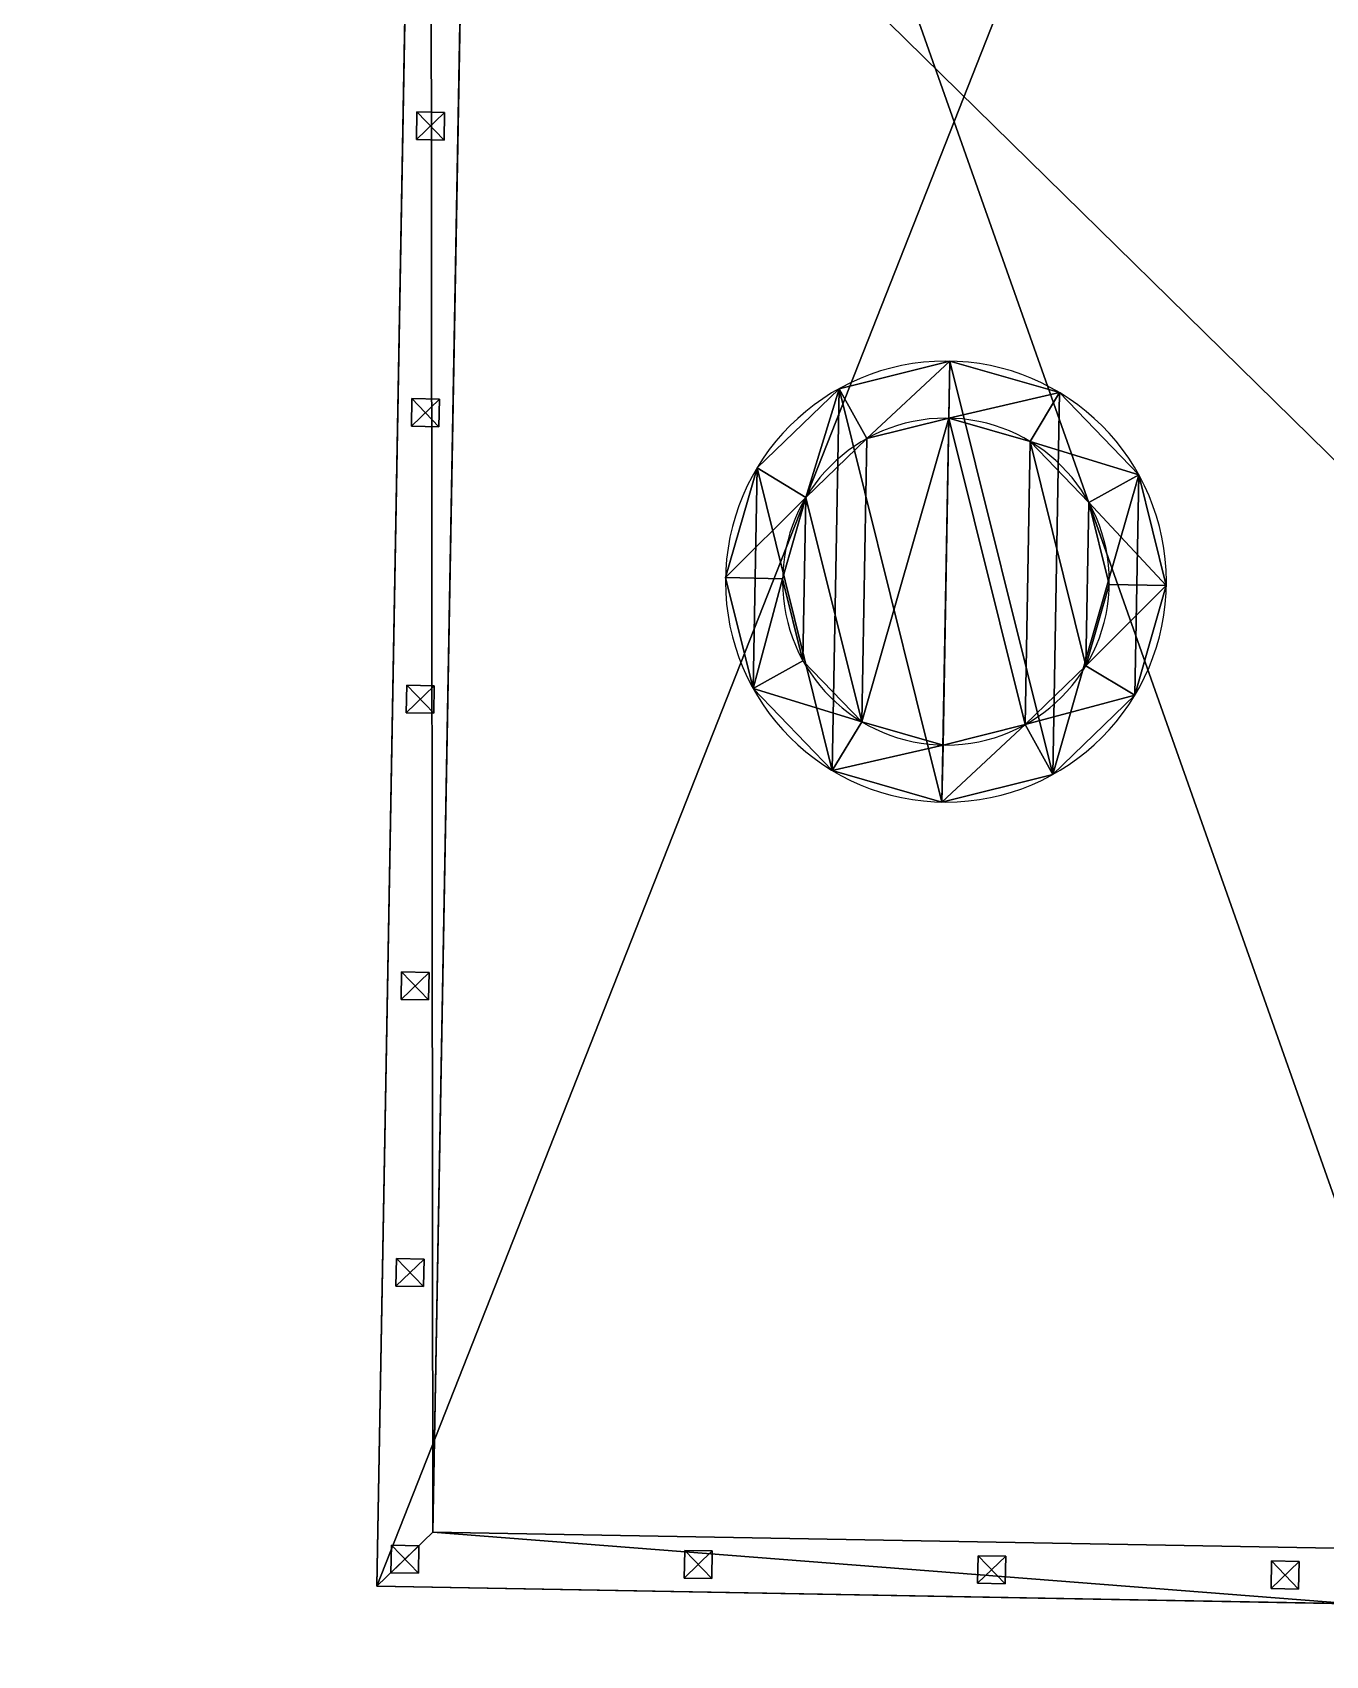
# Model space of a CAD drawing. Extents: x -372 to 678, y -263 to 741.
# Drawn here: x -80.116 to -77.769, y 80.26 to 83.204 of the extents above; entities that cross this region are included whole.
import ezdxf

# ---------------------------------------------------------------- set-up
doc = ezdxf.new("R2010")
doc.units = 0
doc.header["$LTSCALE"] = 0.0254
doc.layers.get('0').update_dxf_attribs({"linetype": 'CONTINUOUS'})
doc.layers.add('LOCATION_SNAPSHOT', color=144, linetype='CONTINUOUS')
doc.layers.add('LOCATION_TERRAIN', color=36, linetype='CONTINUOUS')

# ---------------------------------------------------------------- blocks, each defined once
blk = doc.blocks.new('GROUP_34')
at = {"color": 0}
for p, q in [((0.0884, 3.45, 2.85), (0.0884, 1.45, 2.85)), ((0.0884, 3.45, 3), (0.0884, 1.45, 3)), ((0.0884, 3.45, 2.85), (0.0884, 1.45, 2.85)), ((0.0884, 3.45, 3), (0.0884, 1.45, 3)), ((0.0884, 1.45, 2.85), (5.4384, 1.45, 2.85)), ((5.4384, 1.45, 3), (0.0884, 1.45, 3)), ((0.0884, 1.45, 3), (0.0884, 1.45, 2.85)), ((0.0884, 1.45, 2.85), (5.4384, 1.45, 2.85)), ((5.4384, 1.45, 3), (0.0884, 1.45, 3)), ((0.0884, 1.45, 3), (0.0884, 1.45, 2.85))]:
    blk.add_line(p, q, dxfattribs=at)
mesh = blk.add_polyface(dxfattribs=at)
corners = [(5.4384, 3.45, 2.85), (0.0884, 1.45, 2.85), (0.0884, 3.45, 2.85), (5.4384, 1.45, 2.85)]
mesh.append_faces([[corners[k] for k in face] for face in [(0, 1, 2), (1, 0, 3)]], dxfattribs={"vtx0": -1, "color": 0})
mesh = blk.add_polyface(dxfattribs=at)
corners = [(5.4384, 1.45, 3), (0.0884, 3.45, 3), (0.0884, 1.45, 3), (5.4384, 3.45, 3)]
mesh.append_faces([[corners[k] for k in face] for face in [(0, 1, 2), (1, 0, 3)]], dxfattribs={"vtx0": -1, "color": 0})
mesh = blk.add_polyface(dxfattribs=at)
corners = [(0.0884, 3.45, 3), (0.0884, 1.45, 2.85), (0.0884, 1.45, 3), (0.0884, 3.45, 2.85)]
mesh.append_faces([[corners[k] for k in face] for face in [(0, 1, 2), (1, 0, 3)]], dxfattribs={"vtx0": -1, "color": 0})
mesh = blk.add_polyface(dxfattribs=at)
corners = [(5.4384, 1.45, 3), (0.0884, 1.45, 2.85), (5.4384, 1.45, 2.85), (0.0884, 1.45, 3)]
mesh.append_faces([[corners[k] for k in face] for face in [(0, 1, 2), (1, 0, 3)]], dxfattribs={"vtx0": -1, "color": 0})
blk = doc.blocks.new('GROUP_30')
at = {"color": 0}
for p, q in [((0, 0, 2.4), (0, 1.77, 2.4)), ((0, 0.1, 2.45), (0, 1.77, 2.45)), ((0, 0, 2.4), (0, 1.77, 2.4)), ((0, 0.1, 2.45), (0, 1.77, 2.45)), ((0.1, 0.1, 2.45), (0.1, 1.77, 2.45)), ((0.1, 0.1, 2.4), (0.1, 1.77, 2.4)), ((0.1, 0.1, 2.4), (0.1, 1.77, 2.4)), ((0.1, 0.1, 2.45), (0.1, 1.77, 2.45)), ((0, 0, 2.45), (0, 0.1, 2.45)), ((0, 0, 2.45), (0, 0.1, 2.45)), ((0.1, 0.1, 2.4), (0.1, 0.1, 2.45)), ((5.2714, 0.1, 2.4), (0.1, 0.1, 2.4)), ((5.2714, 0.1, 2.45), (0.1, 0.1, 2.45)), ((5.2714, 0.1, 2.4), (0.1, 0.1, 2.4)), ((0.1, 0.1, 2.4), (0.1, 0.1, 2.45)), ((5.2714, 0.1, 2.45), (0.1, 0.1, 2.45)), ((0, 0, 2.45), (0, 0, 2.4)), ((0, 0, 2.45), (0, 0, 2.4)), ((0, 0, 2.4), (5.3714, 0, 2.4)), ((5.3714, 0, 2.45), (0, 0, 2.45)), ((0, 0, 2.4), (5.3714, 0, 2.4)), ((5.3714, 0, 2.45), (0, 0, 2.45))]:
    blk.add_line(p, q, dxfattribs=at)
mesh = blk.add_polyface(dxfattribs=at)
corners = [(0, 0.1, 2.45), (0, 0, 2.4), (0, 0, 2.45), (0, 1.77, 2.4), (0, 1.77, 2.45), (0, 4.76, 5.05), (0, 4.76, 5), (0, 4.99, 5.05), (0, 4.99, 5)]
mesh.append_faces([[corners[k] for k in face] for face in [(0, 1, 2), (6, 7, 8)]], dxfattribs={"vtx0": -1, "color": 0})
mesh.append_faces([[corners[k] for k in face] for face in [(1, 0, 3), (3, 5, 6)]], dxfattribs={"vtx0": -1, "vtx1": -1, "color": 0})
mesh.append_faces([[corners[k] for k in face] for face in [(3, 0, 4), (3, 4, 5), (6, 5, 7)]], dxfattribs={"vtx0": -1, "vtx2": -1, "color": 0})
mesh = blk.add_polyface(dxfattribs=at)
corners = [(0.1, 1.77, 2.4), (0.1, 0.1, 2.45), (0.1, 0.1, 2.4), (0.1, 1.77, 2.45), (0.1, 4.76, 5), (0.1, 4.76, 5.05), (0.1, 4.99, 5), (0.1, 4.99, 5.05)]
mesh.append_faces([[corners[k] for k in face] for face in [(0, 1, 2), (5, 6, 7)]], dxfattribs={"vtx0": -1, "color": 0})
mesh.append_faces([[corners[k] for k in face] for face in [(1, 0, 3), (3, 4, 5)]], dxfattribs={"vtx0": -1, "vtx1": -1, "color": 0})
mesh.append_faces([[corners[k] for k in face] for face in [(3, 0, 4), (5, 4, 6)]], dxfattribs={"vtx0": -1, "vtx2": -1, "color": 0})
mesh = blk.add_polyface(dxfattribs=at)
corners = [(0, 0, 2.4), (0.1, 0.1, 2.4), (5.3714, 0, 2.4), (0, 1.77, 2.4), (0.1, 1.77, 2.4), (5.2714, 0.1, 2.4), (5.2714, 2.23, 2.4), (5.3714, 2.23, 2.4)]
mesh.append_faces([[corners[k] for k in face] for face in [(1, 3, 4), (2, 6, 7)]], dxfattribs={"vtx0": -1, "color": 0})
mesh.append_faces([[corners[k] for k in face] for face in [(0, 1, 2)]], dxfattribs={"vtx0": -1, "vtx1": -1, "color": 0})
mesh.append_faces([[corners[k] for k in face] for face in [(1, 0, 3), (2, 1, 5), (2, 5, 6)]], dxfattribs={"vtx0": -1, "vtx2": -1, "color": 0})
mesh = blk.add_polyface(dxfattribs=at)
corners = [(0, 0, 2.45), (0, 1.77, 2.45), (0, 0.1, 2.45), (0.1, 0.1, 2.45), (5.3714, 0, 2.45), (5.2714, 0.1, 2.45), (5.2714, 2.23, 2.45), (5.3714, 2.23, 2.45), (0.1, 1.77, 2.45)]
mesh.append_faces([[corners[k] for k in face] for face in [(0, 1, 2), (6, 4, 7)]], dxfattribs={"vtx0": -1, "color": 0})
mesh.append_faces([[corners[k] for k in face] for face in [(3, 4, 5), (5, 4, 6)]], dxfattribs={"vtx0": -1, "vtx1": -1, "color": 0})
mesh.append_faces([[corners[k] for k in face] for face in [(1, 0, 3)]], dxfattribs={"vtx0": -1, "vtx1": -1, "vtx2": -1, "color": 0})
mesh.append_faces([[corners[k] for k in face] for face in [(3, 0, 4)]], dxfattribs={"vtx0": -1, "vtx2": -1, "color": 0})
mesh.append_faces([[corners[k] for k in face] for face in [(8, 1, 3)]], dxfattribs={"vtx1": -1, "color": 0})
mesh = blk.add_polyface(dxfattribs=at)
corners = [(0.1, 0.1, 2.45), (5.2714, 0.1, 2.4), (0.1, 0.1, 2.4), (5.2714, 0.1, 2.45)]
mesh.append_faces([[corners[k] for k in face] for face in [(0, 1, 2), (1, 0, 3)]], dxfattribs={"vtx0": -1, "color": 0})
mesh = blk.add_polyface(dxfattribs=at)
corners = [(5.3714, 0, 2.45), (0, 0, 2.4), (5.3714, 0, 2.4), (0, 0, 2.45)]
mesh.append_faces([[corners[k] for k in face] for face in [(0, 1, 2), (1, 0, 3)]], dxfattribs={"vtx0": -1, "color": 0})
blk = doc.blocks.new('GROUP_25')
at = {"color": 0}
for p, q in [((0, 0.05), (0, 0)), ((0, 0.05, 1.05), (0, 0, 1.05)), ((0, 0.05), (0, 0.05, 1.05)), ((0.05, 0.05, 1.05), (0, 0.05, 1.05)), ((0, 0.05, 1.05), (0, 0, 1.05)), ((0.05, 0.05), (0, 0.05)), ((0, 0.05), (0, 0.05, 1.05)), ((0.05, 0.05, 1.05), (0, 0.05, 1.05)), ((0.05, 0.05), (0, 0.05)), ((0, 0.05), (0, 0)), ((0.05, 0, 1.05), (0.05, 0.05, 1.05)), ((0.05, 0), (0.05, 0.05)), ((0.05, 0.05), (0.05, 0.05, 1.05)), ((0.05, 0, 1.05), (0.05, 0.05, 1.05)), ((0.05, 0.05), (0.05, 0.05, 1.05)), ((0.05, 0), (0.05, 0.05)), ((0, 0), (0, 0, 1.05)), ((0, 0, 1.05), (0.05, 0, 1.05)), ((0, 0), (0.05, 0)), ((0, 0, 1.05), (0.05, 0, 1.05)), ((0, 0), (0, 0, 1.05)), ((0, 0), (0.05, 0)), ((0.05, 0), (0.05, 0, 1.05)), ((0.05, 0), (0.05, 0, 1.05))]:
    blk.add_line(p, q, dxfattribs=at)
mesh = blk.add_polyface(dxfattribs=at)
corners = [(0, 0.05, 1.05), (0, 0), (0, 0, 1.05), (0, 0.05)]
mesh.append_faces([[corners[k] for k in face] for face in [(0, 1, 2), (1, 0, 3)]], dxfattribs={"vtx0": -1, "color": 0})
mesh = blk.add_polyface(dxfattribs=at)
corners = [(0.05, 0, 1.05), (0, 0.05, 1.05), (0, 0, 1.05), (0.05, 0.05, 1.05)]
mesh.append_faces([[corners[k] for k in face] for face in [(0, 1, 2), (1, 0, 3)]], dxfattribs={"vtx0": -1, "color": 0})
mesh = blk.add_polyface(dxfattribs=at)
corners = [(0, 0.05, 1.05), (0.05, 0.05), (0, 0.05), (0.05, 0.05, 1.05)]
mesh.append_faces([[corners[k] for k in face] for face in [(0, 1, 2), (1, 0, 3)]], dxfattribs={"vtx0": -1, "color": 0})
mesh = blk.add_polyface(dxfattribs=at)
corners = [(0.05, 0.05), (0, 0), (0, 0.05), (0.05, 0)]
mesh.append_faces([[corners[k] for k in face] for face in [(0, 1, 2), (1, 0, 3)]], dxfattribs={"vtx0": -1, "color": 0})
mesh = blk.add_polyface(dxfattribs=at)
corners = [(0.05, 0.05), (0.05, 0, 1.05), (0.05, 0), (0.05, 0.05, 1.05)]
mesh.append_faces([[corners[k] for k in face] for face in [(0, 1, 2), (1, 0, 3)]], dxfattribs={"vtx0": -1, "color": 0})
mesh = blk.add_polyface(dxfattribs=at)
corners = [(0.05, 0, 1.05), (0, 0), (0.05, 0), (0, 0, 1.05)]
mesh.append_faces([[corners[k] for k in face] for face in [(0, 1, 2), (1, 0, 3)]], dxfattribs={"vtx0": -1, "color": 0})
blk = doc.blocks.new('GROUP_21')
at = {"color": 0}
for p, q in [((0.4, 0.8, 4.65), (0.4, 0.8, 4.55)), ((0.4, 0.8, 4.65), (0.4, 0.8, 4.55)), ((0.4, 0.8, 4.55), (0.4, 0.6965, 3.55)), ((0.4, 0.8, 4.55), (0.4, 0.6965, 3.55)), ((0.2, 0.7464, 4.65), (0.2, 0.7464, 4.55)), ((0.2, 0.7464, 4.65), (0.2, 0.7464, 4.55)), ((0.2, 0.7464, 4.55), (0.2518, 0.6568, 3.55)), ((0.2, 0.7464, 4.55), (0.2518, 0.6568, 3.55)), ((0.6, 0.7464, 4.55), (0.5482, 0.6568, 3.55)), ((0.6, 0.7464, 4.55), (0.5482, 0.6568, 3.55)), ((0.6, 0.7464, 4.65), (0.6, 0.7464, 4.55)), ((0.6, 0.7464, 4.65), (0.6, 0.7464, 4.55)), ((0.4, 0.6965, 3.55), (0.4, 0.6965, 1.47)), ((0.4, 0.6965, 3.55), (0.4, 0.6965, 1.47)), ((0.2518, 0.6568, 3.55), (0.2518, 0.6568, 1.47)), ((0.2518, 0.6568, 3.55), (0.2518, 0.6568, 1.47)), ((0.5482, 0.6568, 3.55), (0.5482, 0.6568, 1.47)), ((0.5482, 0.6568, 3.55), (0.5482, 0.6568, 1.47)), ((0.0536, 0.6, 4.65), (0.0536, 0.6, 4.55)), ((0.0536, 0.6, 4.65), (0.0536, 0.6, 4.55)), ((0.0536, 0.6, 4.55), (0.1432, 0.5482, 3.55)), ((0.0536, 0.6, 4.55), (0.1432, 0.5482, 3.55)), ((0.7464, 0.6, 4.55), (0.6568, 0.5482, 3.55)), ((0.7464, 0.6, 4.55), (0.6568, 0.5482, 3.55)), ((0.7464, 0.6, 4.65), (0.7464, 0.6, 4.55)), ((0.7464, 0.6, 4.65), (0.7464, 0.6, 4.55)), ((0.1432, 0.5482, 3.55), (0.1432, 0.5482, 1.47)), ((0.1432, 0.5482, 3.55), (0.1432, 0.5482, 1.47)), ((0.6568, 0.5482, 3.55), (0.6568, 0.5482, 1.47)), ((0.6568, 0.5482, 3.55), (0.6568, 0.5482, 1.47)), ((0, 0.4, 4.65), (0, 0.4, 4.55)), ((0, 0.4, 4.65), (0, 0.4, 4.55)), ((0, 0.4, 4.55), (0.1035, 0.4, 3.55)), ((0, 0.4, 4.55), (0.1035, 0.4, 3.55)), ((0.1035, 0.4, 3.55), (0.1035, 0.4, 1.47)), ((0.1035, 0.4, 3.55), (0.1035, 0.4, 1.47)), ((0.8, 0.4, 4.55), (0.6965, 0.4, 3.55)), ((0.8, 0.4, 4.55), (0.6965, 0.4, 3.55)), ((0.6965, 0.4, 3.55), (0.6965, 0.4, 1.47)), ((0.6965, 0.4, 3.55), (0.6965, 0.4, 1.47)), ((0.8, 0.4, 4.65), (0.8, 0.4, 4.55)), ((0.8, 0.4, 4.65), (0.8, 0.4, 4.55)), ((0.0536, 0.2, 4.55), (0.1432, 0.2518, 3.55)), ((0.0536, 0.2, 4.55), (0.1432, 0.2518, 3.55)), ((0.1432, 0.2518, 3.55), (0.1432, 0.2518, 1.47)), ((0.1432, 0.2518, 3.55), (0.1432, 0.2518, 1.47)), ((0.7464, 0.2, 4.55), (0.6568, 0.2518, 3.55)), ((0.7464, 0.2, 4.55), (0.6568, 0.2518, 3.55)), ((0.6568, 0.2518, 3.55), (0.6568, 0.2518, 1.47)), ((0.6568, 0.2518, 3.55), (0.6568, 0.2518, 1.47)), ((0.0536, 0.2, 4.65), (0.0536, 0.2, 4.55)), ((0.0536, 0.2, 4.65), (0.0536, 0.2, 4.55)), ((0.7464, 0.2, 4.65), (0.7464, 0.2, 4.55)), ((0.7464, 0.2, 4.65), (0.7464, 0.2, 4.55)), ((0.2, 0.0536, 4.55), (0.2518, 0.1432, 3.55)), ((0.2, 0.0536, 4.55), (0.2518, 0.1432, 3.55)), ((0.2518, 0.1432, 3.55), (0.2518, 0.1432, 1.47)), ((0.2518, 0.1432, 3.55), (0.2518, 0.1432, 1.47)), ((0.5482, 0.1432, 3.55), (0.6, 0.0536, 4.55)), ((0.5482, 0.1432, 3.55), (0.6, 0.0536, 4.55)), ((0.5482, 0.1432, 3.55), (0.5482, 0.1432, 1.47)), ((0.5482, 0.1432, 3.55), (0.5482, 0.1432, 1.47)), ((0.4, 0, 4.55), (0.4, 0.1035, 3.55)), ((0.4, 0.1035, 3.55), (0.4, 0.1035, 1.47)), ((0.4, 0, 4.55), (0.4, 0.1035, 3.55)), ((0.4, 0.1035, 3.55), (0.4, 0.1035, 1.47)), ((0.2, 0.0536, 4.65), (0.2, 0.0536, 4.55)), ((0.2, 0.0536, 4.65), (0.2, 0.0536, 4.55)), ((0.6, 0.0536, 4.65), (0.6, 0.0536, 4.55)), ((0.6, 0.0536, 4.65), (0.6, 0.0536, 4.55)), ((0.4, 0, 4.65), (0.4, 0, 4.55)), ((0.4, 0, 4.65), (0.4, 0, 4.55))]:
    blk.add_line(p, q, dxfattribs=at)
for centre, radius in [((0.4, 0.4, 4.65), 0.4), ((0.4, 0.4, 4.55), 0.4), ((0.4, 0.4, 4.65), 0.4), ((0.4, 0.4, 4.55), 0.4), ((0.4, 0.4, 4.65), 0.4), ((0.4, 0.4, 4.55), 0.4), ((0.4, 0.4, 4.65), 0.4), ((0.4, 0.4, 4.55), 0.4), ((0.4, 0.4, 4.65), 0.4), ((0.4, 0.4, 4.55), 0.4), ((0.4, 0.4, 4.65), 0.4), ((0.4, 0.4, 4.55), 0.4), ((0.4, 0.4, 4.65), 0.4), ((0.4, 0.4, 4.55), 0.4), ((0.4, 0.4, 4.65), 0.4), ((0.4, 0.4, 4.55), 0.4), ((0.4, 0.4, 4.65), 0.4), ((0.4, 0.4, 4.55), 0.4), ((0.4, 0.4, 4.65), 0.4), ((0.4, 0.4, 4.55), 0.4), ((0.4, 0.4, 4.65), 0.4), ((0.4, 0.4, 4.55), 0.4), ((0.4, 0.4, 4.55), 0.4), ((0.4, 0.4, 4.55), 0.4), ((0.4, 0.4, 4.55), 0.4), ((0.4, 0.4, 4.55), 0.4), ((0.4, 0.4, 4.55), 0.4), ((0.4, 0.4, 4.55), 0.4), ((0.4, 0.4, 4.55), 0.4), ((0.4, 0.4, 4.55), 0.4), ((0.4, 0.4, 4.55), 0.4), ((0.4, 0.4, 4.55), 0.4), ((0.4, 0.4, 4.55), 0.4), ((0.4, 0.4, 4.65), 0.4), ((0.4, 0.4, 4.55), 0.4), ((0.4, 0.4, 4.55), 0.4), ((0.4, 0.4, 4.65), 0.4), ((0.4, 0.4, 3.55), 0.2965), ((0.4, 0.4, 3.55), 0.2965), ((0.4, 0.4, 3.55), 0.2965), ((0.4, 0.4, 3.55), 0.2965), ((0.4, 0.4, 3.55), 0.2965), ((0.4, 0.4, 3.55), 0.2965), ((0.4, 0.4, 3.55), 0.2965), ((0.4, 0.4, 3.55), 0.2965), ((0.4, 0.4, 3.55), 0.2965), ((0.4, 0.4, 3.55), 0.2965), ((0.4, 0.4, 3.55), 0.2965), ((0.4, 0.4, 3.55), 0.2965), ((0.4, 0.4, 1.47), 0.2965), ((0.4, 0.4, 3.55), 0.2965), ((0.4, 0.4, 1.47), 0.2965), ((0.4, 0.4, 3.55), 0.2965), ((0.4, 0.4, 1.47), 0.2965), ((0.4, 0.4, 3.55), 0.2965), ((0.4, 0.4, 1.47), 0.2965), ((0.4, 0.4, 3.55), 0.2965), ((0.4, 0.4, 1.47), 0.2965), ((0.4, 0.4, 3.55), 0.2965), ((0.4, 0.4, 1.47), 0.2965), ((0.4, 0.4, 3.55), 0.2965), ((0.4, 0.4, 1.47), 0.2965), ((0.4, 0.4, 3.55), 0.2965), ((0.4, 0.4, 1.47), 0.2965), ((0.4, 0.4, 3.55), 0.2965), ((0.4, 0.4, 1.47), 0.2965), ((0.4, 0.4, 3.55), 0.2965), ((0.4, 0.4, 1.47), 0.2965), ((0.4, 0.4, 3.55), 0.2965), ((0.4, 0.4, 1.47), 0.2965), ((0.4, 0.4, 3.55), 0.2965), ((0.4, 0.4, 1.47), 0.2965), ((0.4, 0.4, 3.55), 0.2965), ((0.4, 0.4, 1.47), 0.2965)]:
    blk.add_circle(centre, radius, dxfattribs=at)
mesh = blk.add_polyface(dxfattribs=at)
corners = [(0.0536, 0.2, 4.65), (0.0536, 0.6, 4.65), (0, 0.4, 4.65), (0.2, 0.7464, 4.65), (0.2, 0.0536, 4.65), (0.4, 0.8, 4.65), (0.4, 0, 4.65), (0.6, 0.7464, 4.65), (0.6, 0.0536, 4.65), (0.7464, 0.2, 4.65), (0.7464, 0.6, 4.65), (0.8, 0.4, 4.65)]
mesh.append_faces([[corners[k] for k in face] for face in [(0, 1, 2), (10, 9, 11)]], dxfattribs={"vtx0": -1, "color": 0})
mesh.append_faces([[corners[k] for k in face] for face in [(1, 0, 3), (3, 4, 5), (5, 6, 7), (7, 9, 10)]], dxfattribs={"vtx0": -1, "vtx1": -1, "color": 0})
mesh.append_faces([[corners[k] for k in face] for face in [(3, 0, 4), (5, 4, 6), (7, 6, 8), (7, 8, 9)]], dxfattribs={"vtx0": -1, "vtx2": -1, "color": 0})
mesh = blk.add_polyface(dxfattribs=at)
corners = [(0.2, 0.7464, 4.65), (0.4, 0.8, 4.55), (0.2, 0.7464, 4.55), (0.4, 0.8, 4.65)]
mesh.append_faces([[corners[k] for k in face] for face in [(0, 1, 2), (1, 0, 3)]], dxfattribs={"vtx0": -1, "color": 0})
mesh = blk.add_polyface(dxfattribs=at)
corners = [(0.2, 0.7464, 4.55), (0.4, 0.6965, 3.55), (0.2518, 0.6568, 3.55), (0.4, 0.8, 4.55)]
mesh.append_faces([[corners[k] for k in face] for face in [(0, 1, 2), (1, 0, 3)]], dxfattribs={"vtx0": -1, "color": 0})
mesh = blk.add_polyface(dxfattribs=at)
corners = [(0.4, 0.8, 4.65), (0.6, 0.7464, 4.55), (0.4, 0.8, 4.55), (0.6, 0.7464, 4.65)]
mesh.append_faces([[corners[k] for k in face] for face in [(0, 1, 2), (1, 0, 3)]], dxfattribs={"vtx0": -1, "color": 0})
mesh = blk.add_polyface(dxfattribs=at)
corners = [(0.4, 0.8, 4.55), (0.5482, 0.6568, 3.55), (0.4, 0.6965, 3.55), (0.6, 0.7464, 4.55)]
mesh.append_faces([[corners[k] for k in face] for face in [(0, 1, 2), (1, 0, 3)]], dxfattribs={"vtx0": -1, "color": 0})
mesh = blk.add_polyface(dxfattribs=at)
corners = [(0.0536, 0.6, 4.65), (0.2, 0.7464, 4.55), (0.0536, 0.6, 4.55), (0.2, 0.7464, 4.65)]
mesh.append_faces([[corners[k] for k in face] for face in [(0, 1, 2), (1, 0, 3)]], dxfattribs={"vtx0": -1, "color": 0})
mesh = blk.add_polyface(dxfattribs=at)
corners = [(0.0536, 0.6, 4.55), (0.2518, 0.6568, 3.55), (0.1432, 0.5482, 3.55), (0.2, 0.7464, 4.55)]
mesh.append_faces([[corners[k] for k in face] for face in [(0, 1, 2), (1, 0, 3)]], dxfattribs={"vtx0": -1, "color": 0})
mesh = blk.add_polyface(dxfattribs=at)
corners = [(0.5482, 0.6568, 3.55), (0.7464, 0.6, 4.55), (0.6568, 0.5482, 3.55), (0.6, 0.7464, 4.55)]
mesh.append_faces([[corners[k] for k in face] for face in [(0, 1, 2), (1, 0, 3)]], dxfattribs={"vtx0": -1, "color": 0})
mesh = blk.add_polyface(dxfattribs=at)
corners = [(0.6, 0.7464, 4.55), (0.7464, 0.6, 4.65), (0.7464, 0.6, 4.55), (0.6, 0.7464, 4.65)]
mesh.append_faces([[corners[k] for k in face] for face in [(0, 1, 2), (1, 0, 3)]], dxfattribs={"vtx0": -1, "color": 0})
mesh = blk.add_polyface(dxfattribs=at)
corners = [(0.1432, 0.5482, 1.47), (0.1432, 0.2518, 1.47), (0.1035, 0.4, 1.47), (0.2518, 0.6568, 1.47), (0.2518, 0.1432, 1.47), (0.4, 0.1035, 1.47), (0.4, 0.6965, 1.47), (0.5482, 0.6568, 1.47), (0.5482, 0.1432, 1.47), (0.6568, 0.5482, 1.47), (0.6568, 0.2518, 1.47), (0.6965, 0.4, 1.47)]
mesh.append_faces([[corners[k] for k in face] for face in [(0, 1, 2), (10, 9, 11)]], dxfattribs={"vtx0": -1, "color": 0})
mesh.append_faces([[corners[k] for k in face] for face in [(1, 3, 4), (4, 3, 5), (5, 7, 8), (8, 9, 10)]], dxfattribs={"vtx0": -1, "vtx1": -1, "color": 0})
mesh.append_faces([[corners[k] for k in face] for face in [(1, 0, 3), (5, 3, 6), (5, 6, 7), (8, 7, 9)]], dxfattribs={"vtx0": -1, "vtx2": -1, "color": 0})
mesh = blk.add_polyface(dxfattribs=at)
corners = [(0.2518, 0.6568, 3.55), (0.4, 0.6965, 1.47), (0.2518, 0.6568, 1.47), (0.4, 0.6965, 3.55)]
mesh.append_faces([[corners[k] for k in face] for face in [(0, 1, 2), (1, 0, 3)]], dxfattribs={"vtx0": -1, "color": 0})
mesh = blk.add_polyface(dxfattribs=at)
corners = [(0.4, 0.6965, 3.55), (0.5482, 0.6568, 1.47), (0.4, 0.6965, 1.47), (0.5482, 0.6568, 3.55)]
mesh.append_faces([[corners[k] for k in face] for face in [(0, 1, 2), (1, 0, 3)]], dxfattribs={"vtx0": -1, "color": 0})
mesh = blk.add_polyface(dxfattribs=at)
corners = [(0.1432, 0.5482, 3.55), (0.2518, 0.6568, 1.47), (0.1432, 0.5482, 1.47), (0.2518, 0.6568, 3.55)]
mesh.append_faces([[corners[k] for k in face] for face in [(0, 1, 2), (1, 0, 3)]], dxfattribs={"vtx0": -1, "color": 0})
mesh = blk.add_polyface(dxfattribs=at)
corners = [(0.5482, 0.6568, 1.47), (0.6568, 0.5482, 3.55), (0.6568, 0.5482, 1.47), (0.5482, 0.6568, 3.55)]
mesh.append_faces([[corners[k] for k in face] for face in [(0, 1, 2), (1, 0, 3)]], dxfattribs={"vtx0": -1, "color": 0})
mesh = blk.add_polyface(dxfattribs=at)
corners = [(0.0536, 0.6, 4.65), (0, 0.4, 4.55), (0, 0.4, 4.65), (0.0536, 0.6, 4.55)]
mesh.append_faces([[corners[k] for k in face] for face in [(0, 1, 2), (1, 0, 3)]], dxfattribs={"vtx0": -1, "color": 0})
mesh = blk.add_polyface(dxfattribs=at)
corners = [(0.0536, 0.6, 4.55), (0.1035, 0.4, 3.55), (0, 0.4, 4.55), (0.1432, 0.5482, 3.55)]
mesh.append_faces([[corners[k] for k in face] for face in [(0, 1, 2), (1, 0, 3)]], dxfattribs={"vtx0": -1, "color": 0})
mesh = blk.add_polyface(dxfattribs=at)
corners = [(0.6568, 0.5482, 3.55), (0.8, 0.4, 4.55), (0.6965, 0.4, 3.55), (0.7464, 0.6, 4.55)]
mesh.append_faces([[corners[k] for k in face] for face in [(0, 1, 2), (1, 0, 3)]], dxfattribs={"vtx0": -1, "color": 0})
mesh = blk.add_polyface(dxfattribs=at)
corners = [(0.7464, 0.6, 4.55), (0.8, 0.4, 4.65), (0.8, 0.4, 4.55), (0.7464, 0.6, 4.65)]
mesh.append_faces([[corners[k] for k in face] for face in [(0, 1, 2), (1, 0, 3)]], dxfattribs={"vtx0": -1, "color": 0})
mesh = blk.add_polyface(dxfattribs=at)
corners = [(0.1432, 0.5482, 3.55), (0.1035, 0.4, 1.47), (0.1035, 0.4, 3.55), (0.1432, 0.5482, 1.47)]
mesh.append_faces([[corners[k] for k in face] for face in [(0, 1, 2), (1, 0, 3)]], dxfattribs={"vtx0": -1, "color": 0})
mesh = blk.add_polyface(dxfattribs=at)
corners = [(0.6568, 0.5482, 1.47), (0.6965, 0.4, 3.55), (0.6965, 0.4, 1.47), (0.6568, 0.5482, 3.55)]
mesh.append_faces([[corners[k] for k in face] for face in [(0, 1, 2), (1, 0, 3)]], dxfattribs={"vtx0": -1, "color": 0})
mesh = blk.add_polyface(dxfattribs=at)
corners = [(0, 0.4, 4.65), (0.0536, 0.2, 4.55), (0.0536, 0.2, 4.65), (0, 0.4, 4.55)]
mesh.append_faces([[corners[k] for k in face] for face in [(0, 1, 2), (1, 0, 3)]], dxfattribs={"vtx0": -1, "color": 0})
mesh = blk.add_polyface(dxfattribs=at)
corners = [(0, 0.4, 4.55), (0.1432, 0.2518, 3.55), (0.0536, 0.2, 4.55), (0.1035, 0.4, 3.55)]
mesh.append_faces([[corners[k] for k in face] for face in [(0, 1, 2), (1, 0, 3)]], dxfattribs={"vtx0": -1, "color": 0})
mesh = blk.add_polyface(dxfattribs=at)
corners = [(0.1035, 0.4, 3.55), (0.1432, 0.2518, 1.47), (0.1432, 0.2518, 3.55), (0.1035, 0.4, 1.47)]
mesh.append_faces([[corners[k] for k in face] for face in [(0, 1, 2), (1, 0, 3)]], dxfattribs={"vtx0": -1, "color": 0})
mesh = blk.add_polyface(dxfattribs=at)
corners = [(0.6568, 0.2518, 3.55), (0.8, 0.4, 4.55), (0.7464, 0.2, 4.55), (0.6965, 0.4, 3.55)]
mesh.append_faces([[corners[k] for k in face] for face in [(0, 1, 2), (1, 0, 3)]], dxfattribs={"vtx0": -1, "color": 0})
mesh = blk.add_polyface(dxfattribs=at)
corners = [(0.6965, 0.4, 1.47), (0.6568, 0.2518, 3.55), (0.6568, 0.2518, 1.47), (0.6965, 0.4, 3.55)]
mesh.append_faces([[corners[k] for k in face] for face in [(0, 1, 2), (1, 0, 3)]], dxfattribs={"vtx0": -1, "color": 0})
mesh = blk.add_polyface(dxfattribs=at)
corners = [(0.8, 0.4, 4.55), (0.7464, 0.2, 4.65), (0.7464, 0.2, 4.55), (0.8, 0.4, 4.65)]
mesh.append_faces([[corners[k] for k in face] for face in [(0, 1, 2), (1, 0, 3)]], dxfattribs={"vtx0": -1, "color": 0})
mesh = blk.add_polyface(dxfattribs=at)
corners = [(0.2, 0.0536, 4.55), (0.1432, 0.2518, 3.55), (0.2518, 0.1432, 3.55), (0.0536, 0.2, 4.55)]
mesh.append_faces([[corners[k] for k in face] for face in [(0, 1, 2), (1, 0, 3)]], dxfattribs={"vtx0": -1, "color": 0})
mesh = blk.add_polyface(dxfattribs=at)
corners = [(0.2518, 0.1432, 3.55), (0.1432, 0.2518, 1.47), (0.2518, 0.1432, 1.47), (0.1432, 0.2518, 3.55)]
mesh.append_faces([[corners[k] for k in face] for face in [(0, 1, 2), (1, 0, 3)]], dxfattribs={"vtx0": -1, "color": 0})
mesh = blk.add_polyface(dxfattribs=at)
corners = [(0.5482, 0.1432, 3.55), (0.7464, 0.2, 4.55), (0.6, 0.0536, 4.55), (0.6568, 0.2518, 3.55)]
mesh.append_faces([[corners[k] for k in face] for face in [(0, 1, 2), (1, 0, 3)]], dxfattribs={"vtx0": -1, "color": 0})
mesh = blk.add_polyface(dxfattribs=at)
corners = [(0.6568, 0.2518, 1.47), (0.5482, 0.1432, 3.55), (0.5482, 0.1432, 1.47), (0.6568, 0.2518, 3.55)]
mesh.append_faces([[corners[k] for k in face] for face in [(0, 1, 2), (1, 0, 3)]], dxfattribs={"vtx0": -1, "color": 0})
mesh = blk.add_polyface(dxfattribs=at)
corners = [(0.0536, 0.2, 4.65), (0.2, 0.0536, 4.55), (0.2, 0.0536, 4.65), (0.0536, 0.2, 4.55)]
mesh.append_faces([[corners[k] for k in face] for face in [(0, 1, 2), (1, 0, 3)]], dxfattribs={"vtx0": -1, "color": 0})
mesh = blk.add_polyface(dxfattribs=at)
corners = [(0.7464, 0.2, 4.55), (0.6, 0.0536, 4.65), (0.6, 0.0536, 4.55), (0.7464, 0.2, 4.65)]
mesh.append_faces([[corners[k] for k in face] for face in [(0, 1, 2), (1, 0, 3)]], dxfattribs={"vtx0": -1, "color": 0})
mesh = blk.add_polyface(dxfattribs=at)
corners = [(0.4, 0, 4.55), (0.2518, 0.1432, 3.55), (0.4, 0.1035, 3.55), (0.2, 0.0536, 4.55)]
mesh.append_faces([[corners[k] for k in face] for face in [(0, 1, 2), (1, 0, 3)]], dxfattribs={"vtx0": -1, "color": 0})
mesh = blk.add_polyface(dxfattribs=at)
corners = [(0.4, 0.1035, 3.55), (0.2518, 0.1432, 1.47), (0.4, 0.1035, 1.47), (0.2518, 0.1432, 3.55)]
mesh.append_faces([[corners[k] for k in face] for face in [(0, 1, 2), (1, 0, 3)]], dxfattribs={"vtx0": -1, "color": 0})
mesh = blk.add_polyface(dxfattribs=at)
corners = [(0.6, 0.0536, 4.55), (0.4, 0.1035, 3.55), (0.5482, 0.1432, 3.55), (0.4, 0, 4.55)]
mesh.append_faces([[corners[k] for k in face] for face in [(0, 1, 2), (1, 0, 3)]], dxfattribs={"vtx0": -1, "color": 0})
mesh = blk.add_polyface(dxfattribs=at)
corners = [(0.5482, 0.1432, 3.55), (0.4, 0.1035, 1.47), (0.5482, 0.1432, 1.47), (0.4, 0.1035, 3.55)]
mesh.append_faces([[corners[k] for k in face] for face in [(0, 1, 2), (1, 0, 3)]], dxfattribs={"vtx0": -1, "color": 0})
mesh = blk.add_polyface(dxfattribs=at)
corners = [(0.4, 0, 4.65), (0.2, 0.0536, 4.55), (0.4, 0, 4.55), (0.2, 0.0536, 4.65)]
mesh.append_faces([[corners[k] for k in face] for face in [(0, 1, 2), (1, 0, 3)]], dxfattribs={"vtx0": -1, "color": 0})
mesh = blk.add_polyface(dxfattribs=at)
corners = [(0.6, 0.0536, 4.65), (0.4, 0, 4.55), (0.6, 0.0536, 4.55), (0.4, 0, 4.65)]
mesh.append_faces([[corners[k] for k in face] for face in [(0, 1, 2), (1, 0, 3)]], dxfattribs={"vtx0": -1, "color": 0})
blk = doc.blocks.new('ENDING_1')
at = {"color": 252, "extrusion": (0, 0, -1), "zscale": -1}
for name, p, rotation in [('GROUP_30', (-5.8371, -5.44, 6.8), 359.9999999999999), ('GROUP_34', (-5.9255, -6.89, 8.45), 359.9999999999999), ('GROUP_25', (-5.7621, -3.8175, 5.45), 90.00000000000001), ('GROUP_21', (-3.5966, -4.84, 10.25), 90.00000000000001), ('GROUP_25', (-5.7621, -4.35, 5.45), 90.00000000000001), ('GROUP_25', (-5.7621, -4.8825, 5.45), 90.00000000000001), ('GROUP_25', (-3.1621, -5.415, 5.45), 90.00000000000001), ('GROUP_25', (-3.6821, -5.415, 5.45), 90.00000000000001), ('GROUP_25', (-4.2021, -5.415, 5.45), 90.00000000000001), ('GROUP_25', (-4.7221, -5.415, 5.45), 90.00000000000001), ('GROUP_25', (-5.2421, -5.415, 5.45), 90.00000000000001), ('GROUP_25', (-5.7621, -5.415, 5.45), 90.00000000000001)]:
    blk.add_blockref(name, p, dxfattribs=dict(at, rotation=rotation))
blk = doc.blocks.new('GROUP164_2')
at = {"color": 0, "rotation": 6.087439206097884}
blk.add_blockref('ENDING_1', (65.371, 19.6149, 8), dxfattribs=at)
blk = doc.blocks.new('STATIONWITHCANOPY_3')
at = {"color": 0, "rotation": 85.39999999999999}
blk.add_blockref('GROUP164_2', (36.0158, -67.8008, 0.98), dxfattribs=at)
blk = doc.blocks.new('STATIONWITHCANOPY')
at = {"color": 0}
blk.add_blockref('STATIONWITHCANOPY_3', (0, 0), dxfattribs=at)
blk = doc.blocks.new('LOCATION_SNAPSHOT')
at = {"color": 8}
mesh = blk.add_polyface(dxfattribs=at)
corners = [(-369.3084, -262.9446), (369.3059, 262.9472), (-371.8207, 259.3767), (371.8242, -259.3771)]
mesh.append_faces([[corners[k] for k in face] for face in [(0, 1, 2), (1, 0, 3)]], dxfattribs={"vtx0": -1, "color": 8})
blk = doc.blocks.new('LOCATION_TERRAIN')
at = {"color": 8}
mesh = blk.add_polyface(dxfattribs=at)
corners = [(-69.4476, 74.2843, -6.273), (-69.5075, 86.7206, -6.6019), (-82.069, 86.6601, -6.9318)]
mesh.append_faces([[corners[k] for k in face] for face in [(0, 1, 2)]], dxfattribs={"color": 8})
mesh = blk.add_polyface(dxfattribs=at)
corners = [(-69.4476, 74.2843, -6.273), (-82.069, 86.6601, -6.9318), (-82.0091, 74.2238, -6.603)]
mesh.append_faces([[corners[k] for k in face] for face in [(0, 1, 2)]], dxfattribs={"color": 8})

msp = doc.modelspace()

# ---------------------------------------------------------------- block references
at = {"color": 0, "rotation": 177.4883127242729}
msp.add_blockref('STATIONWITHCANOPY', (-52.3083, 84.1066, -5.5876), dxfattribs=at)
at = {"layer": 'LOCATION_SNAPSHOT', "color": 0}
msp.add_blockref('LOCATION_SNAPSHOT', (0, 0), dxfattribs=at)
at = {"layer": 'LOCATION_TERRAIN', "color": 0}
msp.add_blockref('LOCATION_TERRAIN', (0, 0), dxfattribs=at)

doc.saveas('drawing.dxf')
